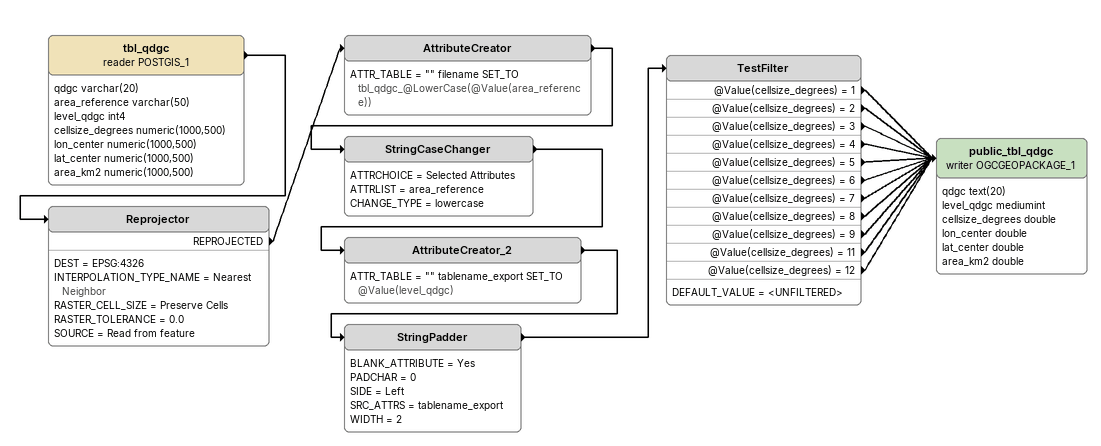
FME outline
tbl_qdgc (reader POSTGIS_1)
    attributes: qdgc varchar(20), area_reference varchar(50), level_qdgc int4, cellsize_degrees numeric(1000,500), lon_center numeric(1000,500), lat_center numeric(1000,500), area_km2 numeric(1000,500)
    -> Reprojector
Reprojector
    DEST = EPSG:4326
    INTERPOLATION_TYPE_NAME = Nearest Neighbor
    RASTER_CELL_SIZE = Preserve Cells
    RASTER_TOLERANCE = 0.0
    SOURCE = Read from feature
    REPROJECTED -> AttributeCreator
AttributeCreator
    ATTR_TABLE = "" filename SET_TO tbl_qdgc_@LowerCase(@Value(area_reference))
    -> StringCaseChanger
StringCaseChanger
    ATTRCHOICE = Selected Attributes
    ATTRLIST = area_reference
    CHANGE_TYPE = lowercase
    -> AttributeCreator_2
AttributeCreator_2
    ATTR_TABLE = "" tablename_export SET_TO @Value(level_qdgc)
    -> StringPadder
StringPadder
    BLANK_ATTRIBUTE = Yes
    PADCHAR = 0
    SIDE = Left
    SRC_ATTRS = tablename_export
    WIDTH = 2
    -> TestFilter
TestFilter
    DEFAULT_VALUE = <UNFILTERED>
    @Value(cellsize_degrees) = 1 -> public_tbl_qdgc (writer OGCGEOPACKAGE_1)
    @Value(cellsize_degrees) = 2 -> public_tbl_qdgc (writer OGCGEOPACKAGE_1)
    @Value(cellsize_degrees) = 3 -> public_tbl_qdgc (writer OGCGEOPACKAGE_1)
    @Value(cellsize_degrees) = 4 -> public_tbl_qdgc (writer OGCGEOPACKAGE_1)
    @Value(cellsize_degrees) = 5 -> public_tbl_qdgc (writer OGCGEOPACKAGE_1)
    @Value(cellsize_degrees) = 6 -> public_tbl_qdgc (writer OGCGEOPACKAGE_1)
    @Value(cellsize_degrees) = 7 -> public_tbl_qdgc (writer OGCGEOPACKAGE_1)
    @Value(cellsize_degrees) = 8 -> public_tbl_qdgc (writer OGCGEOPACKAGE_1)
    @Value(cellsize_degrees) = 9 -> public_tbl_qdgc (writer OGCGEOPACKAGE_1)
    @Value(cellsize_degrees) = 11 -> public_tbl_qdgc (writer OGCGEOPACKAGE_1)
    @Value(cellsize_degrees) = 12 -> public_tbl_qdgc (writer OGCGEOPACKAGE_1)
public_tbl_qdgc (writer OGCGEOPACKAGE_1)
    attributes: qdgc text(20), level_qdgc mediumint, cellsize_degrees double, lon_center double, lat_center double, area_km2 double
